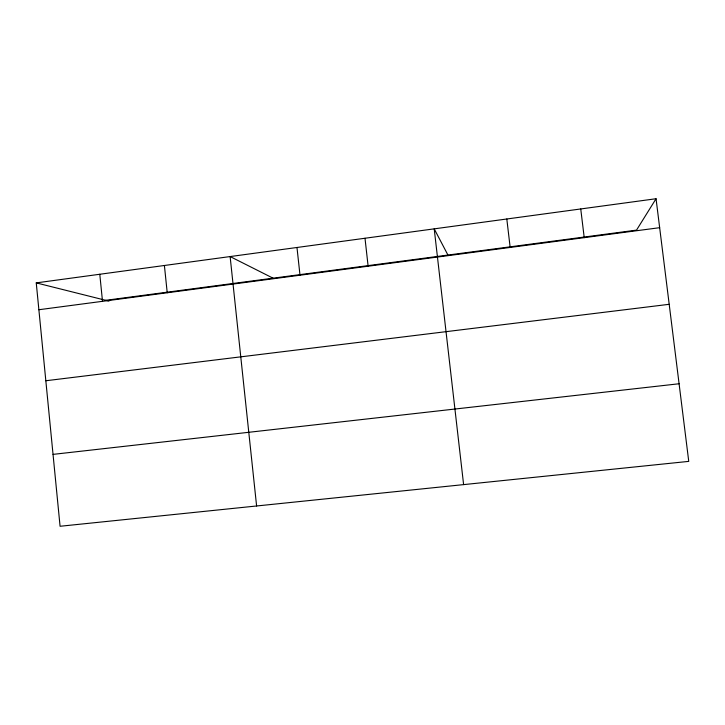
<?xml version="1.0" encoding="UTF-8"?>
<svg xmlns="http://www.w3.org/2000/svg" width="725" height="725" viewBox="0 0 725 725"><rect width="100%" height="100%" fill="white"/><g stroke="black" fill="none" stroke-linecap="round" stroke-linejoin="round"><path stroke-width="1.09" d="M656.053 198.732L688.75 461.381L60.075 526.268L36.25 282.886L656.053 198.732L636.514 230.124L105.732 300.313M38.878 309.729L659.659 227.686M45.829 380.752L669.193 304.301M53.043 454.376L679.089 383.752M36.25 282.886L108.986 301.129M273.08 278.183L230.124 256.559L256.605 505.978M447.941 255.055L434.212 228.855L463.61 484.617M580.743 208.963L584.223 237.655M506.811 218.995L510.164 247.443M365.001 238.253L368.128 266.211M296.978 247.488L300.005 275.219M164.403 265.486L167.221 292.764M99.787 274.258L102.506 301.319"/></g></svg>
